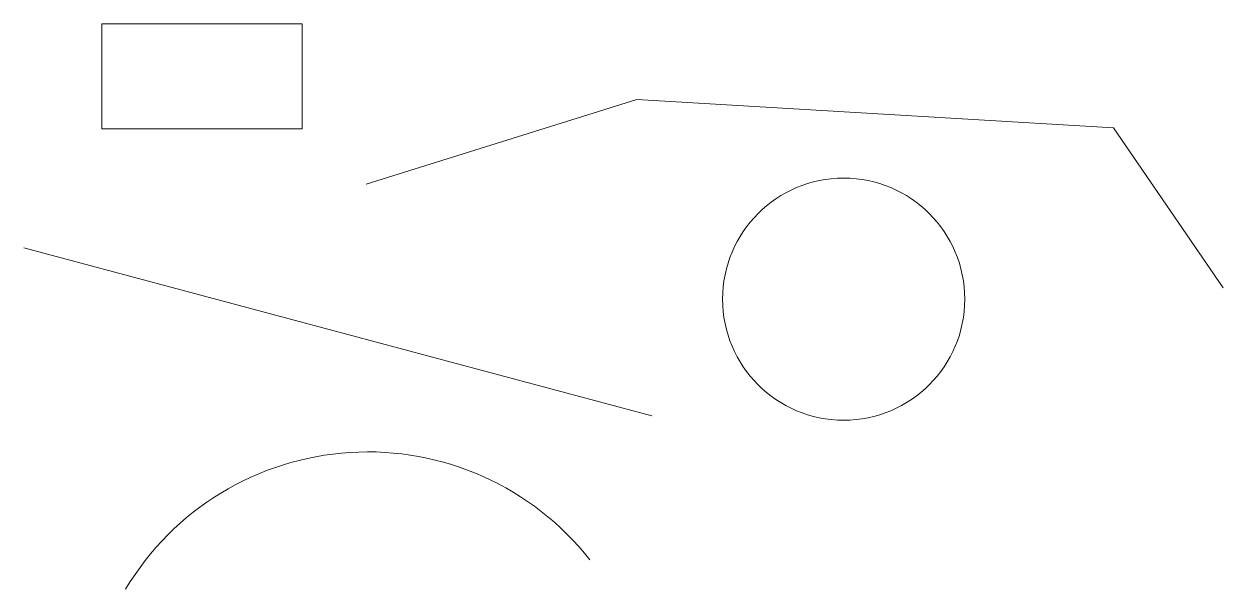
# Model space of a CAD drawing. Header units: millimetres. Extents: x -21.1 to 20.1, y -4.6 to 14.9.
import ezdxf

# ---------------------------------------------------------------- set-up
doc = ezdxf.new("R2010")
doc.units = ezdxf.units.MM
doc.layers.get('0').update_dxf_attribs({"lineweight": 0})

msp = doc.modelspace()

# ---------------------------------------------------------------- linework, layer by layer
at = {"linetype": 'Continuous', "elevation": 0}
msp.add_lwpolyline([(-18.468, 14.852), (-11.59, 14.852), (-11.59, 11.251), (-18.468, 11.251)], close=True, dxfattribs=at)
at = {"linetype": 'Continuous'}
for points in [[(-9.388, 9.342), (-0.091, 12.259), (16.284, 11.286), (20.051, 5.787)], [(-21.145, 7.155), (0.425, 1.382)]]:
    msp.add_lwpolyline(points, dxfattribs=at)
msp.add_circle((7.018, 5.393), 4.161, dxfattribs=at)
msp.add_arc((-9.332, -9.554), 9.697, 38.1061, 149.0873, dxfattribs=at)

doc.saveas('drawing.dxf')
